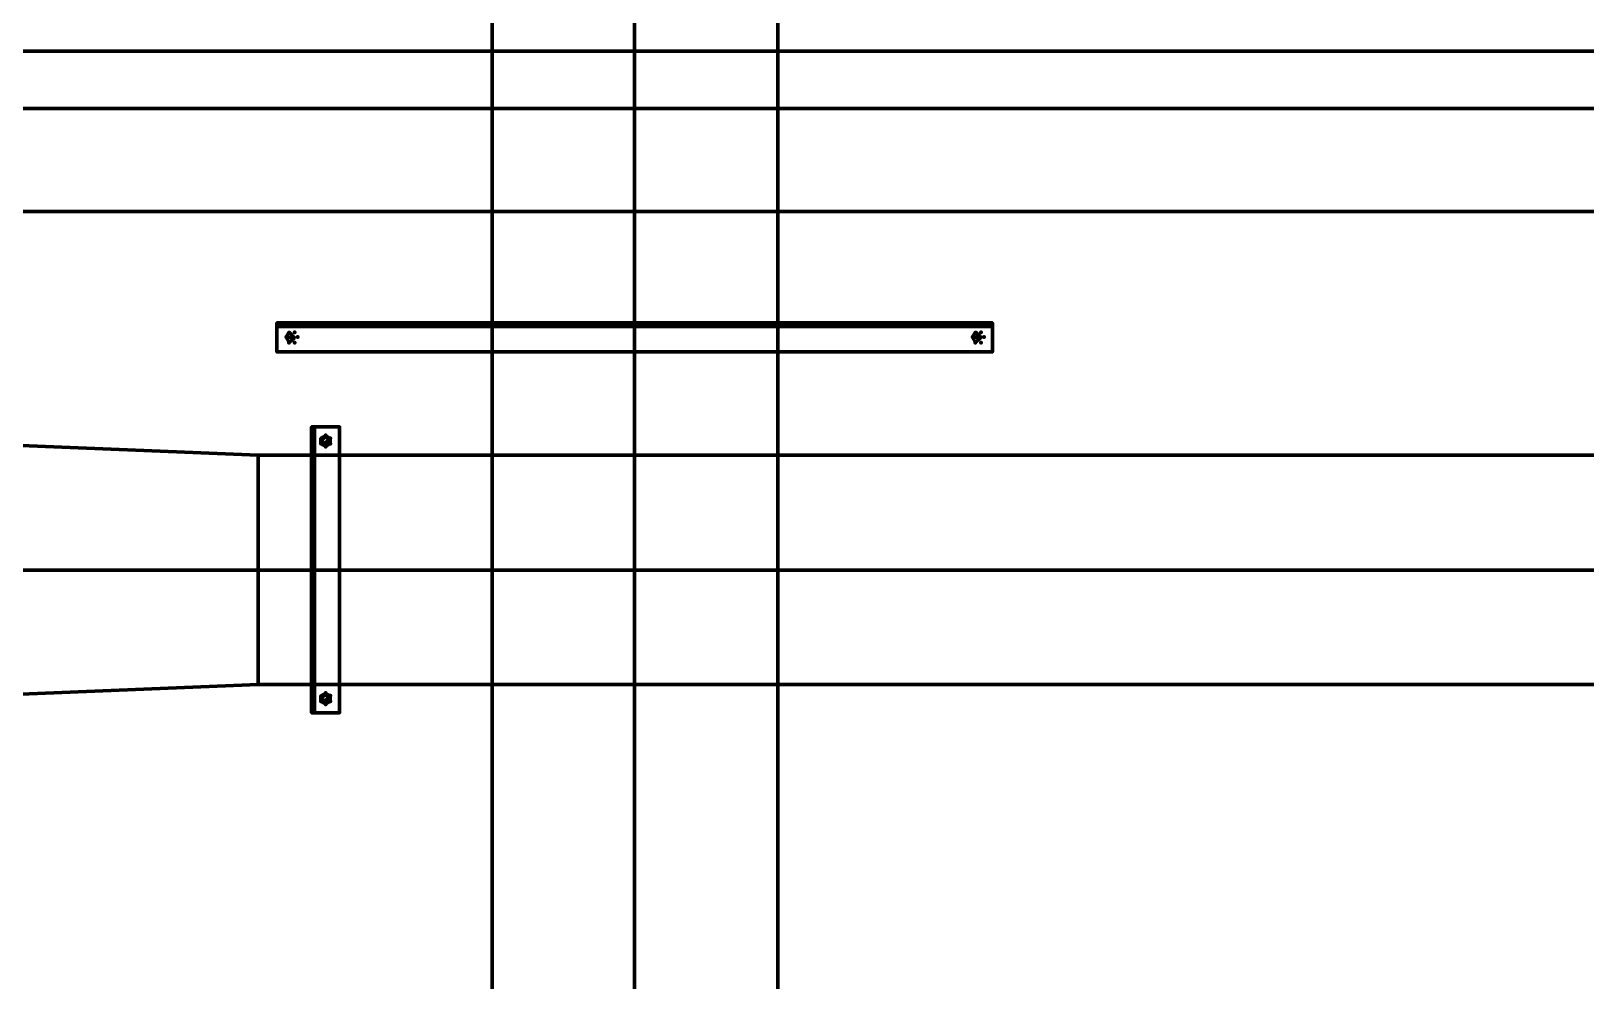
# Model space of a CAD drawing. Extents: x 0 to 1153, y 0 to 816.
# Drawn here: x 590.49 to 608.06, y 426.76 to 437.49 of the extents above; entities that cross this region are included whole.
import ezdxf

# ---------------------------------------------------------------- set-up
doc = ezdxf.new("R2010")
doc.units = 0
doc.header["$MEASUREMENT"] = 0
doc.layers.add('Arch', color=7, linetype='Continuous')
doc.layers.add('HVAC', color=7, linetype='Continuous')

msp = doc.modelspace()

# ---------------------------------------------------------------- linework, layer by layer
at = {"layer": 'Arch', "color": 11, "linetype": 'Continuous', "lineweight": 211}
msp.add_line((917.988, 435.451), (110.871, 435.451), dxfattribs=at)
msp.add_lwpolyline([(530.246, 436.615), (530.246, 427.429), (530.246, 436.615), (530.246, 437.261), (530.246, 436.615), (530.892, 436.615), (634.365, 436.615), (635.011, 436.615), (635.011, 437.261), (635.011, 436.615)], close=True, dxfattribs=at)
msp.add_lwpolyline([(635.011, 437.261), (530.246, 437.261), (635.011, 437.261)], dxfattribs=at)
at = {"layer": 'HVAC', "color": 6, "linetype": 'Continuous', "lineweight": 211}
msp.add_lwpolyline([(588.592, 412.697), (594.73, 412.697), (594.868, 412.708), (595.196, 412.813), (595.461, 413.036), (595.641, 413.332), (595.704, 413.671), (598.932, 413.671, -0.414906), (594.73, 409.459, 0.414906), (598.932, 413.671), (595.704, 413.671), (595.704, 463.296), (598.932, 463.296), (598.932, 413.671, -0.414906), (594.73, 409.459), (588.592, 409.459)], format="xyb", dxfattribs=at)
for points in [[(597.313, 463.296), (597.313, 413.671), (597.313, 463.296)], [(593.407, 434.086), (593.468, 434.024), (593.376, 434.033), (593.407, 434.086), (593.468, 434.024), (593.376, 434.033), (593.407, 434.086), (593.468, 434.024), (593.407, 433.97), (593.468, 434.024), (593.407, 434.086), (593.376, 434.033), (593.407, 433.97), (593.468, 434.024), (593.407, 434.086), (593.376, 434.033), (593.407, 433.97), (593.468, 434.024), (593.407, 434.086), (593.376, 434.033), (593.407, 433.97), (593.468, 434.024), (593.407, 434.086), (593.376, 434.033), (593.407, 433.97), (593.468, 434.024), (593.407, 434.086), (593.376, 434.033), (593.407, 433.97), (593.468, 434.024), (593.407, 434.086), (593.376, 434.033), (593.407, 433.97), (593.468, 434.024), (593.407, 434.086), (593.376, 434.033)], [(601.165, 434.086), (601.227, 434.027), (601.133, 434.033), (601.165, 434.086), (601.227, 434.027), (601.133, 434.033), (601.165, 434.086), (601.227, 434.027), (601.165, 433.97), (601.227, 434.027), (601.165, 434.086), (601.133, 434.033), (601.165, 433.97), (601.227, 434.027), (601.165, 434.086), (601.133, 434.033), (601.165, 433.97), (601.227, 434.027), (601.165, 434.086), (601.133, 434.033), (601.165, 433.97), (601.227, 434.027), (601.165, 434.086), (601.133, 434.033), (601.165, 433.97), (601.227, 434.027), (601.165, 434.086), (601.133, 434.033), (601.165, 433.97), (601.227, 434.027), (601.165, 434.086), (601.133, 434.033), (601.165, 433.97), (601.227, 434.027), (601.165, 434.086), (601.133, 434.033)], [(593.27, 433.864), (601.356, 433.864), (593.27, 433.864)], [(593.979, 429.789), (593.979, 433.017), (593.979, 429.789)], [(593.058, 430.107), (593.058, 432.7), (593.058, 430.107), (589.174, 429.948), (589.174, 432.858), (593.058, 432.7), (593.058, 430.107), (593.058, 432.7), (589.174, 432.858), (589.174, 429.948), (593.058, 430.107), (608.806, 430.107), (608.806, 432.7), (593.058, 432.7)], [(589.174, 431.398), (593.058, 431.398), (608.806, 431.398), (593.058, 431.398)]]:
    msp.add_lwpolyline(points, dxfattribs=at)
for points in [[(601.356, 434.15), (593.27, 434.15), (601.356, 434.192), (601.356, 433.864), (601.356, 434.192), (593.27, 434.192), (593.27, 433.864), (593.27, 434.192)], [(593.693, 433.017), (593.693, 429.789), (593.661, 433.017), (593.979, 433.017), (593.661, 433.017), (593.661, 429.789), (593.979, 429.789), (593.661, 429.789)], [(593.778, 432.864), (593.806, 432.9), (593.829, 432.898), (593.848, 432.881), (593.852, 432.858), (593.841, 432.837), (593.821, 432.827), (593.798, 432.831), (593.781, 432.849), (593.778, 432.861), (593.801, 432.83), (593.852, 432.864), (593.845, 432.842), (593.824, 432.828), (593.801, 432.83), (593.785, 432.842), (593.82, 432.795), (593.82, 432.795), (593.783, 432.844), (593.778, 432.867), (593.787, 432.888), (593.806, 432.9), (593.829, 432.898), (593.848, 432.881), (593.873, 432.827), (593.873, 432.827), (593.852, 432.867), (593.873, 432.89), (593.852, 432.87), (593.82, 432.922), (593.82, 432.922), (593.781, 432.878), (593.767, 432.827), (593.767, 432.827), (593.82, 432.795), (593.873, 432.827), (593.873, 432.89), (593.82, 432.922), (593.767, 432.89), (593.767, 432.827), (593.82, 432.795), (593.82, 432.795), (593.873, 432.827), (593.873, 432.827), (593.873, 432.89), (593.873, 432.89), (593.82, 432.922), (593.82, 432.922), (593.767, 432.89), (593.767, 432.827), (593.767, 432.827), (593.767, 432.89), (593.82, 432.922), (593.873, 432.89), (593.873, 432.827), (593.82, 432.795), (593.767, 432.827), (593.82, 432.795), (593.82, 432.795), (593.873, 432.827), (593.873, 432.827), (593.873, 432.89), (593.873, 432.89), (593.82, 432.922), (593.82, 432.922), (593.767, 432.89), (593.767, 432.827), (593.82, 432.795), (593.873, 432.827), (593.873, 432.89), (593.82, 432.922), (593.767, 432.89), (593.767, 432.827), (593.82, 432.795), (593.873, 432.827), (593.873, 432.89), (593.82, 432.922), (593.767, 432.89)], [(593.778, 429.953), (593.806, 429.989), (593.829, 429.987), (593.848, 429.97), (593.852, 429.947), (593.841, 429.927), (593.821, 429.917), (593.798, 429.92), (593.781, 429.939), (593.778, 429.95), (593.801, 429.919), (593.852, 429.953), (593.845, 429.931), (593.824, 429.917), (593.801, 429.919), (593.785, 429.931), (593.82, 429.884), (593.82, 429.884), (593.783, 429.934), (593.778, 429.956), (593.787, 429.977), (593.806, 429.989), (593.829, 429.987), (593.848, 429.97), (593.873, 429.916), (593.873, 429.916), (593.852, 429.956), (593.873, 429.98), (593.852, 429.959), (593.82, 430.011), (593.82, 430.011), (593.781, 429.968), (593.767, 429.916), (593.767, 429.916), (593.767, 429.98), (593.82, 430.011), (593.873, 429.98), (593.873, 429.916), (593.82, 429.884), (593.767, 429.916), (593.82, 429.884), (593.82, 429.884), (593.873, 429.916), (593.873, 429.916), (593.873, 429.98), (593.873, 429.98), (593.82, 430.011), (593.82, 430.011), (593.767, 429.98), (593.767, 429.916), (593.82, 429.884), (593.873, 429.916), (593.873, 429.98), (593.82, 430.011), (593.767, 429.98), (593.767, 429.916), (593.82, 429.884), (593.82, 429.884), (593.873, 429.916), (593.873, 429.916), (593.873, 429.98), (593.873, 429.98), (593.82, 430.011), (593.82, 430.011), (593.767, 429.98), (593.767, 429.916), (593.767, 429.916), (593.82, 429.884), (593.873, 429.916), (593.873, 429.98), (593.82, 430.011), (593.767, 429.98), (593.767, 429.916), (593.82, 429.884), (593.873, 429.916), (593.873, 429.98), (593.82, 430.011), (593.767, 429.98)]]:
    msp.add_lwpolyline(points, close=True, dxfattribs=at)
for p in [(593.376, 434.033), (593.376, 434.033), (593.376, 434.033), (593.471, 434.086), (593.471, 434.086), (593.471, 434.086), (593.503, 434.033), (593.503, 434.033), (593.503, 434.033), (601.133, 434.033), (601.133, 434.033), (601.133, 434.033), (601.229, 434.086), (601.229, 434.086), (601.229, 434.086), (601.26, 434.033), (601.26, 434.033), (601.26, 434.033), (593.407, 433.97), (593.407, 433.97), (593.407, 433.97), (593.471, 433.97), (593.471, 433.97), (593.471, 433.97), (601.165, 433.97), (601.165, 433.97), (601.165, 433.97), (601.229, 433.97), (601.229, 433.97), (601.229, 433.97), (593.767, 432.827), (593.767, 432.827), (593.82, 432.922), (593.82, 432.922), (593.82, 432.922), (593.873, 432.89), (593.873, 432.89), (593.873, 432.89), (593.873, 432.827), (593.873, 432.827), (593.873, 432.827), (593.82, 432.795), (593.82, 432.795), (593.82, 432.795), (593.82, 430.011), (593.82, 430.011), (593.82, 430.011), (593.767, 429.916), (593.767, 429.916), (593.82, 429.884), (593.82, 429.884), (593.82, 429.884), (593.873, 429.98), (593.873, 429.98), (593.873, 429.98), (593.873, 429.916), (593.873, 429.916), (593.873, 429.916)]:
    msp.add_point(p, dxfattribs=at)

doc.saveas('drawing.dxf')
